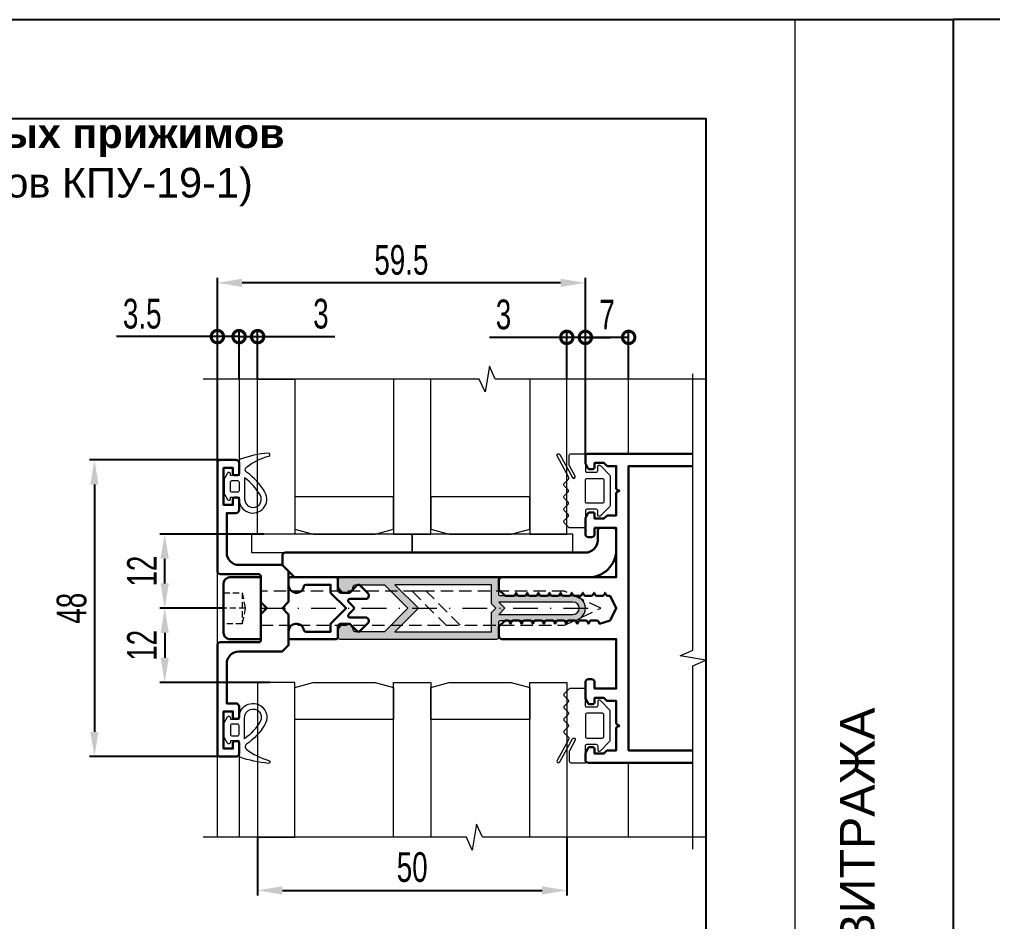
# Model space of a CAD drawing. Extents: x -37 to 8820, y -336 to 478.
# Drawn here: x 8095.6 to 8194, y 205.8 to 297 of the extents above; entities that cross this region are included whole.
import ezdxf
from ezdxf.enums import TextEntityAlignment as Align

# ---------------------------------------------------------------- set-up
doc = ezdxf.new("R2010")
doc.units = 0
doc.header["$LTSCALE"] = 5
doc.linetypes.add('DASHDOT', pattern=[1, 0.5, -0.25, 0, -0.25])
doc.linetypes.add('HIDDEN', pattern=[0.375, 0.25, -0.125])
doc.layers.get('0').update_dxf_attribs({"linetype": 'CONTINUOUS', "lineweight": 30})
doc.layers.get('DEFPOINTS').update_dxf_attribs({"linetype": 'CONTINUOUS'})
for name, color, linetype, lineweight in [('1', 6, 'DASHDOT', 13), ('2', 3, 'HIDDEN', 13), ('3', 1, 'CONTINUOUS', 20), ('Dimentions', 5, 'CONTINUOUS', 15), ('Glass', 5, 'CONTINUOUS', 20), ('Зигзаг', 1, 'CONTINUOUS', 15), ('Конструкции', 252, 'CONTINUOUS', 20), ('Подкладки', 1, 'CONTINUOUS', 20), ('Текстовый', 7, 'CONTINUOUS', 9), ('Уплотнители', 1, 'CONTINUOUS', 20), ('Штриховка', 1, 'CONTINUOUS', 5)]:
    doc.layers.add(name, color=color, linetype=linetype, lineweight=lineweight)
doc.layers.add('Скрытые', color=14, linetype='CONTINUOUS', plot=False)
doc.styles.add('3', font='RUSS.SHX', dxfattribs={"width": 0.7, "height": 3})
doc.styles.add('Каталожный', font='arial.ttf', dxfattribs={"height": 2.5})
doc.styles.add('Фирм', font='arial.ttf', dxfattribs={"height": 3.5})
doc.dimstyles.new('MX1_6', dxfattribs={"dimtxt": 3, "dimasz": 2.5, "dimexe": 0.5, "dimexo": 0, "dimgap": 0.8, "dimtad": 1, "dimlfac": 1.6, "dimdsep": 46, "dimtxsty": '3', "dimcen": 0, "dimclrd": 256, "dimclre": 256, "dimclrt": 256, "dimaunit": 1, "dimadec": 0, "dimazin": 0, "dimtfac": 1, "dimtmove": 0, "dimatfit": 1, "dimfxl": 1, "dimtvp": 1, "dimtolj": 1, "dimtzin": 0, "dimarcsym": 0})

# ---------------------------------------------------------------- blocks, each defined once
blk = doc.blocks.new('_DotSmall')
at = {"color": 0, "linetype": 'ByBlock', "const_width": 0.5}
blk.add_lwpolyline([(-0.0625, 0, 1), (0.0625, 0, 1)], format="xyb", close=True, dxfattribs=at)
blk = doc.blocks.new('*D902')
at = {"layer": 'DEFPOINTS', "color": 0, "linetype": 'Continuous', "transparency": 16777216}
for p in [(8152.817, 264.859), (8150.942, 260.633), (8152.817, 252.79)]:
    blk.add_point(p, dxfattribs=at)
at = {"layer": 'Dimentions', "linetype": 'Continuous', "lineweight": -2, "transparency": 16777216}
for p, q in [((8150.942, 264.859), (8143.142, 264.859)), ((8150.942, 260.633), (8150.942, 265.359)), ((8152.817, 264.859), (8150.942, 264.859)), ((8152.817, 252.79), (8152.817, 265.359)), ((8152.817, 264.859), (8155.317, 264.859))]:
    blk.add_line(p, q, dxfattribs=at)
at = {"layer": 'Dimentions', "linetype": 'Continuous', "lineweight": -2, "transparency": 16777216, "xscale": 2.5, "yscale": 2.5, "zscale": 2.5}
blk.add_blockref('_DotSmall', (8150.942, 264.859), dxfattribs=at)
at = {"layer": 'Dimentions', "linetype": 'Continuous', "lineweight": -2, "transparency": 16777216, "xscale": 2.5, "yscale": 2.5, "zscale": 2.5, "rotation": 180}
blk.add_blockref('_DotSmall', (8152.817, 264.859), dxfattribs=at)
at = {"layer": 'Dimentions', "linetype": 'Continuous', "transparency": 16777216, "insert": (8144.542, 267.159), "char_height": 3, "attachment_point": 5, "style": '3'}
blk.add_mtext('\\A1;3', dxfattribs=at)
blk = doc.blocks.new('*D903')
at = {"layer": 'DEFPOINTS', "color": 0, "linetype": 'Continuous', "transparency": 16777216}
for p in [(8115.629, 270.374), (8152.817, 260.633), (8115.629, 252.165)]:
    blk.add_point(p, dxfattribs=at)
at = {"layer": 'Dimentions', "linetype": 'Continuous', "lineweight": -2, "transparency": 16777216}
for p, q in [((8115.629, 252.165), (8115.629, 270.874)), ((8152.817, 260.633), (8152.817, 270.874)), ((8150.317, 270.374), (8118.129, 270.374))]:
    blk.add_line(p, q, dxfattribs=at)
at = {"layer": 'Dimentions', "linetype": 'Continuous', "transparency": 16777216}
for points in [[(8118.129, 270.791), (8118.129, 269.957), (8115.629, 270.374)], [(8150.317, 270.791), (8150.317, 269.957), (8152.817, 270.374)]]:
    blk.add_solid(points, dxfattribs=at)
at = {"layer": 'Dimentions', "linetype": 'Continuous', "transparency": 16777216, "insert": (8134.223, 272.674), "char_height": 3, "attachment_point": 5, "style": '3'}
blk.add_mtext('\\A1;59.5', dxfattribs=at)
blk = doc.blocks.new('*D904')
at = {"layer": 'DEFPOINTS', "color": 0, "linetype": 'Continuous', "transparency": 16777216}
for p in [(8119.692, 214.322), (8150.942, 214.322), (8150.942, 208.948)]:
    blk.add_point(p, dxfattribs=at)
at = {"layer": 'Dimentions', "linetype": 'Continuous', "lineweight": -2, "transparency": 16777216}
for p, q in [((8119.692, 214.322), (8119.692, 208.448)), ((8150.942, 214.322), (8150.942, 208.448)), ((8122.192, 208.948), (8148.442, 208.948))]:
    blk.add_line(p, q, dxfattribs=at)
at = {"layer": 'Dimentions', "linetype": 'Continuous', "transparency": 16777216}
for points in [[(8122.192, 209.365), (8122.192, 208.532), (8119.692, 208.948)], [(8148.442, 209.365), (8148.442, 208.532), (8150.942, 208.948)]]:
    blk.add_solid(points, dxfattribs=at)
at = {"layer": 'Dimentions', "linetype": 'Continuous', "transparency": 16777216, "insert": (8135.317, 211.291), "char_height": 3, "attachment_point": 5, "style": '3'}
blk.add_mtext('\\A1;50', dxfattribs=at)
blk = doc.blocks.new('*D905')
at = {"layer": 'DEFPOINTS', "color": 0, "linetype": 'Continuous', "transparency": 16777216}
for p in [(8119.692, 264.935), (8117.817, 260.633), (8119.692, 260.633)]:
    blk.add_point(p, dxfattribs=at)
at = {"layer": 'Dimentions', "linetype": 'Continuous', "lineweight": -2, "transparency": 16777216}
for p, q in [((8117.817, 264.935), (8115.317, 264.935)), ((8117.817, 260.633), (8117.817, 265.435)), ((8117.817, 264.935), (8119.692, 264.935)), ((8119.692, 260.633), (8119.692, 265.435)), ((8119.692, 264.935), (8127.492, 264.935))]:
    blk.add_line(p, q, dxfattribs=at)
at = {"layer": 'Dimentions', "linetype": 'Continuous', "lineweight": -2, "transparency": 16777216, "xscale": 2.5, "yscale": 2.5, "zscale": 2.5}
blk.add_blockref('_DotSmall', (8117.817, 264.935), dxfattribs=at)
at = {"layer": 'Dimentions', "linetype": 'Continuous', "lineweight": -2, "transparency": 16777216, "xscale": 2.5, "yscale": 2.5, "zscale": 2.5, "rotation": 180}
blk.add_blockref('_DotSmall', (8119.692, 264.935), dxfattribs=at)
at = {"layer": 'Dimentions', "linetype": 'Continuous', "transparency": 16777216, "insert": (8126.092, 267.235), "char_height": 3, "attachment_point": 5, "style": '3'}
blk.add_mtext('\\A1;3', dxfattribs=at)
blk = doc.blocks.new('*D906')
at = {"layer": 'DEFPOINTS', "color": 0, "linetype": 'Continuous', "transparency": 16777216}
for p in [(8152.817, 264.859), (8152.817, 260.633), (8157.192, 260.633)]:
    blk.add_point(p, dxfattribs=at)
at = {"layer": 'Dimentions', "linetype": 'Continuous', "lineweight": -2, "transparency": 16777216}
for p, q in [((8152.817, 260.633), (8152.817, 265.359)), ((8157.192, 264.859), (8152.817, 264.859)), ((8157.192, 260.633), (8157.192, 265.359))]:
    blk.add_line(p, q, dxfattribs=at)
at = {"layer": 'Dimentions', "linetype": 'Continuous', "lineweight": -2, "transparency": 16777216, "xscale": 2.5, "yscale": 2.5, "zscale": 2.5, "rotation": 180}
blk.add_blockref('_DotSmall', (8152.817, 264.859), dxfattribs=at)
at = {"layer": 'Dimentions', "linetype": 'Continuous', "lineweight": -2, "transparency": 16777216, "xscale": 2.5, "yscale": 2.5, "zscale": 2.5}
blk.add_blockref('_DotSmall', (8157.192, 264.859), dxfattribs=at)
at = {"layer": 'Dimentions', "linetype": 'Continuous', "transparency": 16777216, "insert": (8155.004, 267.159), "char_height": 3, "attachment_point": 5, "style": '3'}
blk.add_mtext('\\A1;7', dxfattribs=at)
blk = doc.blocks.new('*D907')
at = {"layer": 'DEFPOINTS', "color": 0, "linetype": 'Continuous', "transparency": 16777216}
for p in [(8115.629, 264.935), (8117.817, 261.176), (8115.629, 252.165)]:
    blk.add_point(p, dxfattribs=at)
at = {"layer": 'Dimentions', "linetype": 'Continuous', "lineweight": -2, "transparency": 16777216}
for p, q in [((8115.629, 264.935), (8105.429, 264.935)), ((8115.629, 252.165), (8115.629, 265.435)), ((8117.817, 264.935), (8115.629, 264.935)), ((8117.817, 261.176), (8117.817, 265.435)), ((8117.817, 264.935), (8120.317, 264.935))]:
    blk.add_line(p, q, dxfattribs=at)
at = {"layer": 'Dimentions', "linetype": 'Continuous', "lineweight": -2, "transparency": 16777216, "xscale": 2.5, "yscale": 2.5, "zscale": 2.5}
blk.add_blockref('_DotSmall', (8115.629, 264.935), dxfattribs=at)
at = {"layer": 'Dimentions', "linetype": 'Continuous', "lineweight": -2, "transparency": 16777216, "xscale": 2.5, "yscale": 2.5, "zscale": 2.5, "rotation": 180}
blk.add_blockref('_DotSmall', (8117.817, 264.935), dxfattribs=at)
at = {"layer": 'Dimentions', "linetype": 'Continuous', "transparency": 16777216, "insert": (8108.029, 267.235), "char_height": 3, "attachment_point": 5, "style": '3'}
blk.add_mtext('\\A1;3.5', dxfattribs=at)
blk = doc.blocks.new('*D365')
at = {"layer": 'DEFPOINTS', "color": 0, "transparency": 16777216}
for p in [(8110.302, 244.977), (8120.317, 244.977), (8116.254, 237.477)]:
    blk.add_point(p, dxfattribs=at)
at = {"layer": 'Dimentions', "lineweight": -2, "transparency": 16777216}
for p, q in [((8120.317, 244.977), (8109.802, 244.977)), ((8110.302, 239.977), (8110.302, 242.477)), ((8116.254, 237.477), (8109.802, 237.477))]:
    blk.add_line(p, q, dxfattribs=at)
at = {"layer": 'Dimentions', "transparency": 16777216}
for points in [[(8109.885, 242.477), (8110.719, 242.477), (8110.302, 244.977)], [(8109.885, 239.977), (8110.719, 239.977), (8110.302, 237.477)]]:
    blk.add_solid(points, dxfattribs=at)
at = {"layer": 'Dimentions', "transparency": 16777216, "insert": (8108.002, 241.227), "char_height": 3, "attachment_point": 5, "rotation": 90, "style": '3'}
blk.add_mtext('\\A1;12', dxfattribs=at)
blk = doc.blocks.new('*D366')
at = {"layer": 'DEFPOINTS', "color": 0, "transparency": 16777216}
for p in [(8116.254, 237.477), (8110.302, 229.977), (8120.942, 229.977)]:
    blk.add_point(p, dxfattribs=at)
at = {"layer": 'Dimentions', "lineweight": -2, "transparency": 16777216}
for p, q in [((8116.254, 237.477), (8109.802, 237.477)), ((8110.302, 234.977), (8110.302, 232.477)), ((8120.942, 229.977), (8109.802, 229.977))]:
    blk.add_line(p, q, dxfattribs=at)
at = {"layer": 'Dimentions', "transparency": 16777216}
for points in [[(8109.885, 234.977), (8110.719, 234.977), (8110.302, 237.477)], [(8109.885, 232.477), (8110.719, 232.477), (8110.302, 229.977)]]:
    blk.add_solid(points, dxfattribs=at)
at = {"layer": 'Dimentions', "transparency": 16777216, "insert": (8108.002, 233.727), "char_height": 3, "attachment_point": 5, "rotation": 90, "style": '3'}
blk.add_mtext('\\A1;12', dxfattribs=at)
blk = doc.blocks.new('*D367')
at = {"layer": 'DEFPOINTS', "color": 0, "transparency": 16777216}
for p in [(8115.942, 252.477), (8103.2, 222.477), (8115.942, 222.477)]:
    blk.add_point(p, dxfattribs=at)
at = {"layer": 'Dimentions', "lineweight": -2, "transparency": 16777216}
for p, q in [((8115.942, 252.477), (8102.7, 252.477)), ((8103.2, 249.977), (8103.2, 224.977)), ((8115.942, 222.477), (8102.7, 222.477))]:
    blk.add_line(p, q, dxfattribs=at)
at = {"layer": 'Dimentions', "transparency": 16777216}
for points in [[(8102.784, 249.977), (8103.617, 249.977), (8103.2, 252.477)], [(8102.784, 224.977), (8103.617, 224.977), (8103.2, 222.477)]]:
    blk.add_solid(points, dxfattribs=at)
at = {"layer": 'Dimentions', "transparency": 16777216, "insert": (8100.9, 237.477), "char_height": 3, "attachment_point": 5, "rotation": 90, "style": '3'}
blk.add_mtext('\\A1;48', dxfattribs=at)

msp = doc.modelspace()

# ---------------------------------------------------------------- hatches: boundary and pattern name
at = {"layer": 'Штриховка'}
h = msp.add_hatch(color=256, dxfattribs=at)
h.dxf.hatch_style = 1
edge = h.paths.add_edge_path(flags=16)
edge.add_line((8144.692, 237.4773), (8144.067, 236.8523))
edge.add_line((8144.067, 236.8523), (8151.567, 236.8523))
edge.add_arc((8151.567, 237.4773), 0.625, 270, 450)
edge.add_line((8151.567, 238.1023), (8144.067, 238.1023))
edge.add_line((8144.067, 238.1023), (8144.692, 237.4773))
h.paths.add_polyline_path([(8143.317, 237.038), (8143.7563, 237.4773), (8143.317, 237.9167), (8143.317, 239.8523), (8133.5651, 239.8523), (8135.9401, 237.4773), (8133.5651, 235.1023), (8143.317, 235.1023)], flags=16)
edge = h.paths.add_edge_path()
edge.add_line((8144.067, 234.5398), (8144.067, 236.0711))
edge.add_arc((8144.2232, 236.0711), 0.1562, 90, 180, ccw=False)
edge.add_line((8144.2232, 236.2273), (8148.317, 236.2273))
edge.add_arc((8148.442, 236.3211), 0.1562, 216.869898, 323.130102)
edge.add_line((8148.567, 236.2273), (8151.567, 236.2273))
edge.add_arc((8151.567, 237.4773), 1.25, 270, 450)
edge.add_line((8151.567, 238.7273), (8148.567, 238.7273))
edge.add_arc((8148.442, 238.6336), 0.1562, 36.869898, 143.130102)
edge.add_line((8148.317, 238.7273), (8144.2232, 238.7273))
edge.add_arc((8144.2232, 238.8836), 0.1562, 180, 270, ccw=False)
edge.add_line((8144.067, 238.8836), (8144.067, 240.4148))
edge.add_arc((8143.8795, 240.4148), 0.1875, 0, 90)
edge.add_line((8143.8795, 240.6023), (8128.0045, 240.6023))
edge.add_arc((8128.0045, 240.4148), 0.1875, 90, 180)
edge.add_line((8127.817, 240.4148), (8127.817, 239.8211))
edge.add_arc((8128.5982, 239.8211), 0.7812, 180, 350.718201)
edge.add_arc((8129.5543, 239.6648), 0.1875, 90, 170.718201, ccw=False)
edge.add_line((8129.5543, 239.8523), (8132.5045, 239.8523))
edge.add_line((8132.5045, 239.8523), (8134.8795, 237.4773))
edge.add_line((8134.8795, 237.4773), (8132.5045, 235.1023))
edge.add_line((8132.5045, 235.1023), (8129.5543, 235.1023))
edge.add_arc((8129.5543, 235.2898), 0.1875, 189.281799, 270, ccw=False)
edge.add_arc((8128.5982, 235.1336), 0.7812, 9.281799, 180)
edge.add_line((8127.817, 235.1336), (8127.817, 234.5398))
edge.add_arc((8128.0045, 234.5398), 0.1875, 180, 270)
edge.add_line((8128.0045, 234.3523), (8143.8795, 234.3523))
edge.add_arc((8143.8795, 234.5398), 0.1875, 270, 360)

# ---------------------------------------------------------------- linework, layer by layer
msp.add_lwpolyline([(8163.6821, 221.8523), (8153.1295, 221.8523, -0.4142136), (8152.817, 222.1648), (8152.817, 222.7456, -0.1164338), (8152.8368, 222.8294), (8153.0777, 223.3112, -0.284079), (8153.2454, 223.4148), (8153.567, 223.4148, -0.4142136), (8153.7545, 223.2273), (8153.7545, 222.7898), (8154.692, 222.7898), (8154.9496, 223.0474, -0.1989124), (8155.0821, 223.1023), (8155.942, 223.1023), (8155.942, 225.3302, -0.284079), (8156.0456, 225.4979), (8156.2545, 225.6023), (8156.0456, 225.7067, -0.284079), (8155.942, 225.8745), (8155.942, 228.1023), (8155.0821, 228.1023, -0.1989124), (8154.9496, 228.1572), (8154.692, 228.4148), (8153.7545, 228.4148), (8153.7545, 227.9773, -0.4142136), (8153.567, 227.7898), (8153.2454, 227.7898, -0.284079), (8153.0777, 227.8935), (8152.8368, 228.3752, -0.1164338), (8152.817, 228.4591), (8152.817, 229.9773, -0.4142136), (8153.1295, 230.2898), (8153.442, 230.2898, -0.4142136), (8153.7545, 229.9773), (8153.7545, 229.3523), (8155.942, 229.3523), (8155.942, 234.3523), (8144.3795, 234.3523, -0.4142136), (8144.067, 234.6648), (8144.067, 235.5247, -0.1989124), (8144.1219, 235.6572), (8144.6371, 236.1724, -0.1989124), (8144.7696, 236.2273), (8144.9823, 236.2273, -0.284079), (8145.15, 236.1237), (8145.2545, 235.9148), (8145.3589, 236.1237, -0.284079), (8145.5266, 236.2273), (8146.1073, 236.2273, -0.284079), (8146.275, 236.1237), (8146.3795, 235.9148), (8146.4839, 236.1237, -0.284079), (8146.6516, 236.2273), (8147.2323, 236.2273, -0.284079), (8147.4, 236.1237), (8147.5045, 235.9148), (8147.6089, 236.1237, -0.284079), (8147.7766, 236.2273), (8148.3573, 236.2273, -0.284079), (8148.525, 236.1237), (8148.6295, 235.9148), (8148.7339, 236.1237, -0.284079), (8148.9016, 236.2273), (8149.4823, 236.2273, -0.284079), (8149.65, 236.1237), (8149.7545, 235.9148), (8149.8589, 236.1237, -0.284079), (8150.0266, 236.2273), (8150.6073, 236.2273, -0.284079), (8150.775, 236.1237), (8150.8795, 235.9148), (8150.9839, 236.1237, -0.284079), (8151.1516, 236.2273), (8151.7323, 236.2273, -0.284079), (8151.9, 236.1237), (8152.0045, 235.9148), (8152.1089, 236.1237, -0.284079), (8152.2766, 236.2273), (8152.8573, 236.2273, -0.284079), (8153.025, 236.1237), (8153.1295, 235.9148), (8153.2339, 236.1237, -0.284079), (8153.4016, 236.2273), (8153.9823, 236.2273, -0.284079), (8154.15, 236.1237), (8154.2545, 235.9148), (8155.317, 236.2273), (8155.942, 237.4773), (8155.317, 238.7273), (8155.0891, 238.7273, -0.284079), (8154.9214, 238.831), (8154.817, 239.0398), (8154.7125, 238.831, -0.284079), (8154.5448, 238.7273), (8153.9641, 238.7273, -0.284079), (8153.7964, 238.831), (8153.692, 239.0398), (8153.5875, 238.831, -0.284079), (8153.4198, 238.7273), (8152.8391, 238.7273, -0.284079), (8152.6714, 238.831), (8152.567, 239.0398), (8152.4625, 238.831, -0.284079), (8152.2948, 238.7273), (8151.7141, 238.7273, -0.284079), (8151.5464, 238.831), (8151.442, 239.0398), (8151.3375, 238.831, -0.284079), (8151.1698, 238.7273), (8150.5891, 238.7273, -0.284079), (8150.4214, 238.831), (8150.317, 239.0398), (8150.2125, 238.831, -0.284079), (8150.0448, 238.7273), (8149.4641, 238.7273, -0.284079), (8149.2964, 238.831), (8149.192, 239.0398), (8149.0875, 238.831, -0.284079), (8148.9198, 238.7273), (8148.3391, 238.7273, -0.284079), (8148.1714, 238.831), (8148.067, 239.0398), (8147.9625, 238.831, -0.284079), (8147.7948, 238.7273), (8147.2141, 238.7273, -0.284079), (8147.0464, 238.831), (8146.942, 239.0398), (8146.8375, 238.831, -0.284079), (8146.6698, 238.7273), (8146.0891, 238.7273, -0.284079), (8145.9214, 238.831), (8145.817, 239.0398), (8145.7125, 238.831, -0.284079), (8145.5448, 238.7273), (8144.7696, 238.7273, -0.1989124), (8144.6371, 238.7822), (8144.1219, 239.2974, -0.1989124), (8144.067, 239.43), (8144.067, 240.2898, -0.4142136), (8144.3795, 240.6023), (8155.942, 240.6023), (8155.942, 245.6023), (8153.7545, 245.6023), (8153.7545, 244.9773, -0.4142136), (8153.442, 244.6648), (8153.1295, 244.6648, -0.4142136), (8152.817, 244.9773), (8152.817, 246.4956, -0.1164338), (8152.8368, 246.5794), (8153.0777, 247.0612, -0.284079), (8153.2454, 247.1648), (8153.567, 247.1648, -0.4142136), (8153.7545, 246.9773), (8153.7545, 246.5398), (8154.692, 246.5398), (8154.9496, 246.7974, -0.1989124), (8155.0821, 246.8523), (8155.942, 246.8523), (8155.942, 249.0802, -0.284079), (8156.0456, 249.2479), (8156.2545, 249.3523), (8156.0456, 249.4567, -0.284079), (8155.942, 249.6245), (8155.942, 251.8523), (8155.0821, 251.8523, -0.1989124), (8154.9496, 251.9072), (8154.692, 252.1648), (8153.7545, 252.1648), (8153.7545, 251.7273, -0.4142136), (8153.567, 251.5398), (8153.2454, 251.5398, -0.284079), (8153.0777, 251.6435), (8152.8368, 252.1252, -0.1164338), (8152.817, 252.2091), (8152.817, 252.7898, -0.4142136), (8153.1295, 253.1023), (8163.6821, 253.1023)], format="xyb")
for points in [[(8115.942, 222.4773), (8117.5045, 222.4773, 0.4142136), (8117.817, 222.7898), (8117.817, 223.8523, 0.4142136), (8117.6295, 224.0398), (8117.3795, 224.0398, 0.4142136), (8117.192, 223.8523), (8117.192, 223.2898), (8116.2545, 223.2898), (8116.2545, 227.0398), (8117.192, 227.0398), (8117.192, 226.4773, 0.4142136), (8117.3795, 226.2898), (8117.6295, 226.2898, 0.4142136), (8117.817, 226.4773), (8117.817, 227.5398, 0.4142136), (8117.5045, 227.8523), (8116.567, 227.8523), (8116.567, 231.8523, -0.4142136), (8117.817, 233.1023), (8122.1143, 233.1023, 0.1989124), (8122.2469, 233.1572), (8122.7621, 233.6724, 0.1989124), (8122.817, 233.805), (8122.817, 236.7747, 0.1989124), (8122.7621, 236.9072), (8122.192, 237.4773), (8122.7621, 238.0474, 0.1989124), (8122.817, 238.18), (8122.817, 241.1497, 0.1989124), (8122.7621, 241.2822), (8122.2469, 241.7974, 0.1989124), (8122.1143, 241.8523), (8117.817, 241.8523, -0.4142136), (8116.567, 243.1023), (8116.567, 247.1023), (8117.5045, 247.1023, 0.4142136), (8117.817, 247.4148), (8117.817, 248.4773, 0.4142136), (8117.6295, 248.6648), (8117.3795, 248.6648, 0.4142136), (8117.192, 248.4773), (8117.192, 247.9148), (8116.2545, 247.9148), (8116.2545, 251.6648), (8117.192, 251.6648), (8117.192, 251.1023, 0.4142136), (8117.3795, 250.9148), (8117.6295, 250.9148, 0.4142136), (8117.817, 251.1023), (8117.817, 252.1648, 0.4142136), (8117.5045, 252.4773), (8115.942, 252.4773, 0.4142136), (8115.6295, 252.1648), (8115.6295, 241.2273, 0.4142136), (8115.942, 240.9148), (8119.817, 240.9148, -0.4142136), (8120.0045, 240.7273), (8120.0045, 238.18, 0.1989124), (8120.0594, 238.0474), (8120.6295, 237.4773), (8120.0594, 236.9072, 0.1989124), (8120.0045, 236.7747), (8120.0045, 234.2273, -0.4142136), (8119.817, 234.0398), (8115.942, 234.0398, 0.4142136), (8115.6295, 233.7273), (8115.6295, 222.7898, 0.4142136)], [(8129.3808, 237.6099), (8128.8959, 238.0947, -0.6681786), (8129.0285, 238.4148), (8130.6071, 238.4148, 0.6681786), (8130.8439, 238.9865), (8130.033, 239.7974, 0.4142136), (8129.7678, 239.7974), (8129.0102, 239.0398), (8128.1295, 239.0398, -0.4142136), (8127.817, 239.3523), (8127.817, 240.4148, 0.4142136), (8127.6295, 240.6023), (8123.0045, 240.6023, 0.4142136), (8122.817, 240.4148), (8122.817, 239.8211, 0.9221128), (8124.3692, 239.6951, -0.3675232), (8124.5543, 239.8523), (8127.067, 239.8523), (8127.067, 239.0398), (8128.6295, 237.4773), (8127.067, 235.9148), (8127.067, 235.1023), (8124.5543, 235.1023, -0.3675232), (8124.3692, 235.2596, 0.9221128), (8122.817, 235.1336), (8122.817, 234.5398, 0.4142136), (8123.0045, 234.3523), (8127.6295, 234.3523, 0.4142136), (8127.817, 234.5398), (8127.817, 235.6023, -0.4142136), (8128.1295, 235.9148), (8129.0102, 235.9148), (8129.7678, 235.1572, 0.4142136), (8130.033, 235.1572), (8130.8439, 235.9682, 0.6681786), (8130.6071, 236.5398), (8129.0285, 236.5398, -0.6681786), (8128.8959, 236.8599), (8129.3808, 237.3447, 0.4142136)]]:
    msp.add_lwpolyline(points, format="xyb", close=True)
msp.add_lwpolyline([(8163.6821, 223.1023), (8157.192, 223.1023), (8157.192, 251.8523), (8163.6821, 251.8523)])
at = {"color": 0}
msp.add_lwpolyline([(8123.5714, 240.6023), (8153.1295, 240.6023, 0.4142136), (8155.942, 243.4148), (8155.942, 245.2898, 0.4142136), (8155.6295, 245.6023), (8154.3795, 245.6023, 0.4142136), (8154.067, 245.2898), (8154.067, 244.3523, -0.4142136), (8152.817, 243.1023), (8122.5045, 243.1023, 0.4142136), (8122.192, 242.7898), (8122.192, 241.9818, 0.1989124), (8122.2835, 241.7608), (8123.3504, 240.6939, 0.1989124)], format="xyb", close=True, dxfattribs=at)
at = {"ltscale": 5}
msp.add_lwpolyline([(8116.8795, 240.6023), (8120.0045, 240.6023), (8120.0045, 234.3523), (8116.8795, 234.3523, -0.4142136), (8116.2545, 234.9773), (8116.2545, 239.9773, -0.4142136)], format="xyb", close=True, dxfattribs=at)
at = {"layer": '1'}
msp.add_line((8120.0045, 237.4773), (8154.3795, 237.4773), dxfattribs=at)
at = {"layer": '2', "linetype": 'HIDDEN', "ltscale": 0.5}
msp.add_line((8118.442, 237.4773), (8116.2545, 237.4773), dxfattribs=at)
for points in [[(8116.2545, 239.0398), (8118.1295, 239.0398), (8118.1295, 235.9148), (8116.2545, 235.9148)], [(8118.1295, 239.0398), (8118.442, 237.4773), (8118.1295, 235.9148)]]:
    msp.add_lwpolyline(points, dxfattribs=at)
at = {"layer": '2'}
for points in [[(8120.0045, 235.7586), (8150.6936, 235.7586), (8154.3795, 237.4773), (8150.6936, 239.1961), (8120.0045, 239.1961)], [(8135.3077, 239.1961), (8138.7452, 235.7586), (8140.1775, 235.7586), (8136.74, 239.1961)]]:
    msp.add_lwpolyline(points, close=True, dxfattribs=at)
at = {"layer": '3'}
for points in [[(8120.7703, 253.1641, 0.0585144), (8117.9222, 252.5397, 0.3198023), (8117.817, 252.392), (8117.817, 250.8836), (8116.942, 250.8836), (8116.942, 251.0398, 0.767327), (8116.6504, 251.1179), (8116.3379, 250.5767, 0.1316525), (8116.317, 250.4986), (8116.317, 249.0811, 0.1316525), (8116.3379, 249.003), (8116.6504, 248.4617, 0.767327), (8116.942, 248.5398), (8116.942, 248.6961), (8117.817, 248.6961), (8117.817, 248.5086, 1.3063117), (8120.4378, 249.2173, 0.1106677), (8118.5776, 251.2197, -0.5052068), (8118.5608, 251.7225, -0.1024097), (8120.826, 252.8576, 0.9223452)], [(8117.817, 250.2273), (8117.817, 249.3523, -0.4142136), (8117.6607, 249.1961), (8117.0982, 249.1961, -0.4142136), (8116.942, 249.3523), (8116.942, 250.2273, -0.4142136), (8117.0982, 250.3836), (8117.6607, 250.3836, -0.4142136)], [(8118.3795, 248.5086, 1.3063117), (8119.952, 248.9338, 0.1041186), (8118.3795, 250.6711)], [(8120.7703, 221.7906, -0.0585144), (8117.9222, 222.4149, -0.3198023), (8117.817, 222.5626), (8117.817, 224.0711), (8116.942, 224.0711), (8116.942, 223.9148, -0.767327), (8116.6504, 223.8367), (8116.3379, 224.378, -0.1316525), (8116.317, 224.4561), (8116.317, 225.8736, -0.1316525), (8116.3379, 225.9517), (8116.6504, 226.4929, -0.767327), (8116.942, 226.4148), (8116.942, 226.2586), (8117.817, 226.2586), (8117.817, 226.4461, -1.3063117), (8120.4378, 225.7374, -0.1106677), (8118.5776, 223.7349, 0.5052068), (8118.5608, 223.2321, 0.1024097), (8120.826, 222.0971, -0.9223452)], [(8118.3795, 226.4461, -1.3063117), (8119.952, 226.0209, -0.1041186), (8118.3795, 224.2836)], [(8117.817, 224.7273), (8117.817, 225.6023, 0.4142136), (8117.6607, 225.7586), (8117.0982, 225.7586, 0.4142136), (8116.942, 225.6023), (8116.942, 224.7273, 0.4142136), (8117.0982, 224.5711), (8117.6607, 224.5711, 0.4142136)]]:
    msp.add_lwpolyline(points, format="xyb", close=True, dxfattribs=at)
at = {"layer": 'Dimentions', "linetype": 'Continuous'}
msp.add_line((8174, 297), (8174, 0), dxfattribs=at)
at = {"layer": 'Glass'}
for points in [[(8123.442, 260.6326), (8123.442, 244.9772), (8119.692, 244.9772), (8119.692, 260.6326)], [(8133.442, 260.6326), (8133.442, 244.9772), (8137.192, 244.9772), (8137.192, 260.6326)], [(8147.192, 260.6326), (8147.192, 244.9772), (8150.942, 244.9772), (8150.942, 260.6326)], [(8133.442, 245.4796), (8133.442, 248.7272), (8123.4408, 248.7272), (8123.4408, 245.4796), (8125.317, 244.9772), (8131.567, 244.9772)], [(8147.192, 245.4796), (8147.192, 248.7272), (8137.1908, 248.7272), (8137.1908, 245.4796), (8139.067, 244.9772), (8145.317, 244.9772)], [(8123.442, 214.3221), (8123.442, 229.9774), (8119.692, 229.9774), (8119.692, 214.3221)], [(8133.442, 229.475), (8133.442, 226.2274), (8123.4408, 226.2274), (8123.4408, 229.475), (8125.317, 229.9774), (8131.567, 229.9774)], [(8133.442, 214.3221), (8133.442, 229.9775), (8137.192, 229.9775), (8137.192, 214.3221)], [(8147.192, 229.475), (8147.192, 226.2274), (8137.1908, 226.2274), (8137.1908, 229.475), (8139.067, 229.9774), (8145.317, 229.9774)], [(8147.192, 214.3221), (8147.192, 229.9774), (8150.942, 229.9774), (8150.942, 214.3221)]]:
    msp.add_lwpolyline(points, close=True, dxfattribs=at)
at = {"layer": 'Зигзаг'}
for points in [[(8165, 260.6326), (8143.695, 260.6326), (8143.1142, 261.9505), (8142.6786, 259.3378), (8142.0961, 260.6326), (8114.192, 260.6326)], [(8163.6821, 213.1256), (8163.6821, 231.6505), (8165, 232.2314), (8162.3873, 232.667), (8163.6821, 233.2495), (8163.6821, 261.1762)], [(8165, 214.3221), (8142.4097, 214.3221), (8141.8288, 215.64), (8141.3932, 213.0273), (8140.8107, 214.3221), (8114.192, 214.3221)]]:
    msp.add_lwpolyline(points, dxfattribs=at)
at = {"layer": 'Конструкции'}
for p, q in [((8157.192, 253.1023), (8157.192, 260.6326)), ((8157.192, 214.3221), (8157.192, 221.8523))]:
    msp.add_line(p, q, dxfattribs=at)
for points in [[(8115.6295, 214.3221), (8115.6295, 260.6326)], [(8117.817, 260.6326), (8117.817, 252.2907)], [(8117.817, 222.9639), (8117.817, 214.3221)]]:
    msp.add_lwpolyline(points, dxfattribs=at)
at = {"layer": 'Подкладки'}
for points in [[(8135.317, 244.9773), (8119.067, 244.9773), (8119.067, 243.1023), (8135.317, 243.1023)], [(8151.567, 244.9773), (8135.317, 244.9773), (8135.317, 243.1023), (8151.567, 243.1023)], [(8143.317, 237.038), (8143.7563, 237.4773), (8143.317, 237.9167), (8143.317, 239.8523), (8133.5651, 239.8523), (8135.9401, 237.4773), (8133.5651, 235.1023), (8143.317, 235.1023)]]:
    msp.add_lwpolyline(points, close=True, dxfattribs=at)
for points in [[(8144.067, 234.5398), (8144.067, 236.0711, -0.4142136), (8144.2232, 236.2273), (8148.317, 236.2273, 0.5), (8148.567, 236.2273), (8151.567, 236.2273, 1), (8151.567, 238.7273), (8148.567, 238.7273, 0.5), (8148.317, 238.7273), (8144.2232, 238.7273, -0.4142136), (8144.067, 238.8836), (8144.067, 240.4148, 0.4142136), (8143.8795, 240.6023), (8128.0045, 240.6023, 0.4142136), (8127.817, 240.4148), (8127.817, 239.8211, 0.9221128), (8129.3692, 239.6951, -0.3675232), (8129.5543, 239.8523), (8132.5045, 239.8523), (8134.8795, 237.4773), (8132.5045, 235.1023), (8129.5543, 235.1023, -0.3675232), (8129.3692, 235.2596, 0.9221128), (8127.817, 235.1336), (8127.817, 234.5398, 0.4142136), (8128.0045, 234.3523), (8143.8795, 234.3523, 0.4142136)], [(8144.692, 237.4773), (8144.067, 236.8523), (8151.567, 236.8523, 1), (8151.567, 238.1023), (8144.067, 238.1023), (8144.692, 237.4773)]]:
    msp.add_lwpolyline(points, format="xyb", close=True, dxfattribs=at)
at = {"layer": 'Скрытые', "linetype": 'Continuous'}
for points in [[(7980, 297), (8190, 297), (8190, 0), (7980, 0)], [(8400, 297), (8190, 297), (8190, 0), (8400, 0)], [(8000, 10), (8000, 287), (8165, 287), (8165, 10)]]:
    msp.add_lwpolyline(points, close=True, dxfattribs=at)
at = {"layer": 'Уплотнители'}
for points in [[(8151.7778, 250.8331), (8151.2109, 251.8781, -0.1249127), (8151.192, 251.9526), (8151.192, 252.9461, -0.4142136), (8151.3482, 253.1023), (8152.817, 253.1023), (8152.817, 251.3836, 0.4142136), (8152.9732, 251.2273), (8153.9107, 251.2273, 0.4142136), (8154.067, 251.3836), (8154.067, 251.7898, -0.6685867), (8154.3338, 251.9002), (8155.2713, 250.9606, -0.1986192), (8155.317, 250.8502), (8155.317, 247.8544, -0.1986192), (8155.2713, 247.7441), (8154.3338, 246.8045, -0.6685867), (8154.067, 246.9148), (8154.067, 247.3211, 0.4142136), (8153.9107, 247.4773), (8152.9732, 247.4773, 0.4142136), (8152.817, 247.3211), (8152.817, 245.6023), (8151.2567, 245.6023, -0.1989124), (8151.1462, 245.6481), (8150.6775, 246.1168, -0.4142136), (8150.6775, 246.3378), (8151.0815, 246.7418, 0.4142136), (8151.0815, 246.9628), (8150.6775, 247.3668, -0.4142136), (8150.6775, 247.5878), (8151.0815, 247.9918, 0.4142136), (8151.0815, 248.2128), (8150.6775, 248.6168, -0.4142136), (8150.6775, 248.8378), (8151.0815, 249.2418, 0.4142136), (8151.0815, 249.4628), (8150.6775, 249.8668, -0.4142136), (8150.6775, 250.0878), (8151.1095, 250.5198, 0.3320761), (8151.1364, 250.7048), (8149.9609, 252.8716, -1), (8150.2356, 253.0206), (8151.5032, 250.6841, 1)], [(8154.692, 250.4461), (8154.692, 248.2586, -0.4142136), (8154.5357, 248.1023), (8152.9732, 248.1023, -0.4142136), (8152.817, 248.2586), (8152.817, 250.4461, -0.4142136), (8152.9732, 250.6023), (8154.5357, 250.6023, -0.4142136)], [(8151.7778, 224.1216), (8151.2109, 223.0765, 0.1249127), (8151.192, 223.002), (8151.192, 222.0086, 0.4142136), (8151.3482, 221.8523), (8152.817, 221.8523), (8152.817, 223.5711, -0.4142136), (8152.9732, 223.7273), (8153.9107, 223.7273, -0.4142136), (8154.067, 223.5711), (8154.067, 223.1648, 0.6685867), (8154.3338, 223.0545), (8155.2713, 223.9941, 0.1986192), (8155.317, 224.1044), (8155.317, 227.1002, 0.1986192), (8155.2713, 227.2106), (8154.3338, 228.1502, 0.6685867), (8154.067, 228.0398), (8154.067, 227.6336, -0.4142136), (8153.9107, 227.4773), (8152.9732, 227.4773, -0.4142136), (8152.817, 227.6336), (8152.817, 229.3523), (8151.2567, 229.3523, 0.1989124), (8151.1462, 229.3066), (8150.6775, 228.8378, 0.4142136), (8150.6775, 228.6168), (8151.0815, 228.2128, -0.4142136), (8151.0815, 227.9918), (8150.6775, 227.5878, 0.4142136), (8150.6775, 227.3668), (8151.0815, 226.9628, -0.4142136), (8151.0815, 226.7418), (8150.6775, 226.3378, 0.4142136), (8150.6775, 226.1168), (8151.0815, 225.7128, -0.4142136), (8151.0815, 225.4918), (8150.6775, 225.0878, 0.4142136), (8150.6775, 224.8668), (8151.1095, 224.4348, -0.3320761), (8151.1364, 224.2498), (8149.9609, 222.0831, 1), (8150.2356, 221.9341), (8151.5032, 224.2706, -1)], [(8154.692, 224.5086), (8154.692, 226.6961, 0.4142136), (8154.5357, 226.8523), (8152.9732, 226.8523, 0.4142136), (8152.817, 226.6961), (8152.817, 224.5086, 0.4142136), (8152.9732, 224.3523), (8154.5357, 224.3523, 0.4142136)]]:
    msp.add_lwpolyline(points, format="xyb", close=True, dxfattribs=at)

# ---------------------------------------------------------------- texts
at = {"layer": 'Текстовый', "style": 'Фирм'}
msp.add_text('ОСНОВНЫЕ  СЕЧЕНИЯ  ВИТРАЖА', height=3.5, rotation=90, dxfattribs=at).set_placement((8182.0431, 186.2205), align=Align.CENTER)
at = {"layer": 'Текстовый', "linetype": 'Continuous', "insert": (8000, 287), "char_height": 3, "width": 165, "attachment_point": 1, "style": 'Каталожный'}
msp.add_mtext('\\pxqc;{\\fArial|b1|i0|c204|p34;Применение декоративных прижимов \\P}(с уплотнителем прижимов КПУ-19-1)', dxfattribs=at)

# ---------------------------------------------------------------- dimensions: what is measured, and where the dimension line sits
at = {"layer": 'Dimentions', "linetype": 'Continuous'}
for base, p1, p2, picture, middle in [((8115.6295, 270.3741), (8152.817, 260.6326), (8115.6295, 252.1648), '*D903', (8134.2232, 272.6741)), ((8150.942, 208.9485), (8119.692, 214.3221), (8150.942, 214.3221), '*D904', (8135.317, 211.2913))]:
    dim = msp.add_linear_dim(base=base, p1=p1, p2=p2, dimstyle='MX1_6', dxfattribs=at)
    dim.commit()
    dim.dimension.update_dxf_attribs({"geometry": picture, "text_midpoint": middle})
for base, p1, p2, override, picture, middle in [((8115.6295, 264.9346), (8117.817, 261.1763), (8115.6295, 252.1648), {"dimdec": 1, "dimblk1": 'DotSmall', "dimblk2": 'DotSmall', "dimsah": 1}, '*D907', (8108.0295, 267.2346)), ((8119.692, 264.9346), (8117.817, 260.6326), (8119.692, 260.6326), {"dimdec": 0, "dimblk1": 'DotSmall', "dimblk2": 'DotSmall', "dimsah": 1}, '*D905', (8126.092, 267.2346)), ((8152.817, 264.8594), (8157.192, 260.6326), (8152.817, 260.6326), {"dimdec": 0, "dimblk1": 'DotSmall', "dimblk2": 'DotSmall', "dimsah": 1}, '*D906', (8155.0045, 267.1594))]:
    dim = msp.add_linear_dim(base=base, p1=p1, p2=p2, dimstyle='MX1_6', override=override, dxfattribs=at)
    dim.commit()
    dim.dimension.update_dxf_attribs({"geometry": picture, "text_midpoint": middle})
dim = msp.add_linear_dim(base=(8152.817, 264.8594), p1=(8150.942, 260.6326), p2=(8152.817, 252.7898), dimstyle='MX1_6', override={"dimdec": 0, "dimblk1": 'DotSmall', "dimblk2": 'DotSmall', "dimsah": 1}, dxfattribs=at)
dim.commit()
dim.dimension.update_dxf_attribs({"geometry": '*D902', "text_midpoint": (8144.542, 264.8594), "dimtype": 160})
at = {"layer": 'Dimentions'}
for base, p1, p2, angle, picture, middle in [((8103.2003, 222.4773), (8115.942, 252.4773), (8115.942, 222.4773), 90, '*D367', (8100.9003, 237.4773)), ((8110.3019, 244.9773), (8116.2545, 237.4773), (8120.317, 244.9773), 90, '*D365', (8108.0019, 241.2273)), ((8110.3019, 229.9773), (8116.2545, 237.4773), (8120.942, 229.9773), 270, '*D366', (8108.0019, 233.7273))]:
    dim = msp.add_linear_dim(base=base, p1=p1, p2=p2, angle=angle, dimstyle='MX1_6', dxfattribs=at)
    dim.commit()
    dim.dimension.update_dxf_attribs({"geometry": picture, "text_midpoint": middle})

doc.saveas('drawing.dxf')
